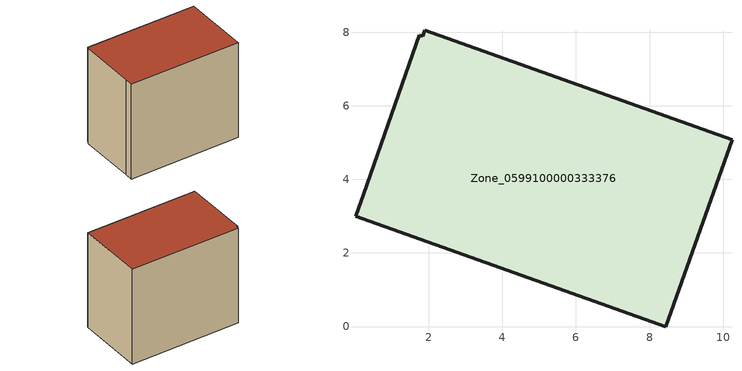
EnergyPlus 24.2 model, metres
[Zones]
Zone_0599100000333376
 floor ground (C_G): 0.01,3 0.24,3.61 1.74,7.92 1.83,7.89 1.89,8.05 10.24,5.08 8.44,0 z0.49
 wall outside (C_F): 1.89,8.05 1.83,7.89 1.74,7.92 0.24,3.61 0.01,3 8.44,0 10.24,5.08 1.89,8.05 z0.49:8.41
 roof outside (C_R): 0.24,3.61 0.01,3 8.44,0 10.24,5.08 1.89,8.05 1.83,7.89 1.74,7.92 z8.41
[BUILDING]
Pand.0599100000333376: North Axis=0; Terrain=City; Loads Convergence Tolerance Value=0.04; Temperature Convergence Tolerance Value=0.4; Solar Distribution=FullExterior; Maximum Number of Warmup Days=25; Minimum Number of Warmup Days=1
[Site:Location]
Rotterdam.The.Hague.AP_ZH_NLD Design_Conditions: Latitude=51.96; Longitude=4.45; Time Zone=1; Elevation=-4.5
[SITE:GROUNDTEMPERATURE:BUILDINGSURFACE]
18, 18, 18, 18, 18, 18, 18, 18, 18, 18, 18, 18
[MATERIAL] Thermal Absorptance=0.9; Solar Absorptance=0.7; Visible Absorptance=0.7
Name | Roughness | Thickness | Conductivity | Density | Specific Heat
G.TI.1975-1991 | MediumSmooth | 0.15 | 0.288461 | 540 | 1210
F.TI.1975-1991 | Rough | 0.3 | 0.230769 | 1920 | 840
R.TI.1975-1991 | MediumRough | 0.2 | 0.153846 | 1500 | 1000
[CONSTRUCTION]
C_G: G.TI.1975-1991
C_F: F.TI.1975-1991
C_R: R.TI.1975-1991
[ZONE]
Zone_0599100000333376: Type=1; Multiplier=1; Ceiling Height=Autocalculate; Volume=Autocalculate; Floor Area=autocalculate; Part of Total Floor Area=Yes
[ZONEINFILTRATION:DESIGNFLOWRATE]
Infil_Zone_0599100000333376: Zone or ZoneList or Space or SpaceList=Zone_0599100000333376; Schedule=AlwaysOn; Design Flow Rate Calculation Method=Flow/Area; Flow Rate per Floor Area=0.003; Constant Term Coefficient=1; Temperature Term Coefficient=0; Velocity Term Coefficient=0; Velocity Squared Term Coefficient=0
[HVACTEMPLATE:ZONE:IDEALLOADSAIRSYSTEM]
Zone_0599100000333376: Maximum Heating Supply Air Temperature=50; Minimum Cooling Supply Air Temperature=13; Maximum Heating Supply Air Humidity Ratio=0.0156; Minimum Cooling Supply Air Humidity Ratio=0.0077; Heating Limit=NoLimit; Cooling Limit=NoLimit; Dehumidification Control Type=ConstantSensibleHeatRatio; Cooling Sensible Heat Ratio=0.7; Dehumidification Setpoint=60; Humidification Control Type=None; Humidification Setpoint=30; Outdoor Air Method=None; Outdoor Air Flow Rate per Person=0.00944; Outdoor Air Flow Rate per Zone Floor Area=0; Outdoor Air Flow Rate per Zone=0; Demand Controlled Ventilation Type=None; Outdoor Air Economizer Type=NoEconomizer; Heat Recovery Type=None; Sensible Heat Recovery Effectiveness=0.7; Latent Heat Recovery Effectiveness=0.65
[ZONECONTROL:THERMOSTAT]
ThermostatControl_Zone_0599100000333376: Zone or ZoneList=Zone_0599100000333376; Control Type Schedule=DualSetpointControlType; Control 1=Thermostat_Zone_0599100000333376; Temperature Difference Between Cutout And Setpoint=0
[THERMOSTATSETPOINT:DUALSETPOINT]
Thermostat_Zone_0599100000333376: Heating Setpoint Temperature Schedule=HeatingSetpoint_Zone_0599100000333376; Cooling Setpoint Temperature Schedule=CoolingSetpoint_Zone_0599100000333376
[SCHEDULE:COMPACT]
HeatingSetpoint_Zone_0599100000333376: Through: 12/31, For: AllDays, Until: 24:00, 21
CoolingSetpoint_Zone_0599100000333376: Through: 12/31, For: AllDays, Until: 24:00, 24
DualSetpointControlType: Through: 12/31, For: AllDays, Until: 24:00, 4
AlwaysOn: Through: 12/31, For: AllDays, Until: 24:00, 1
